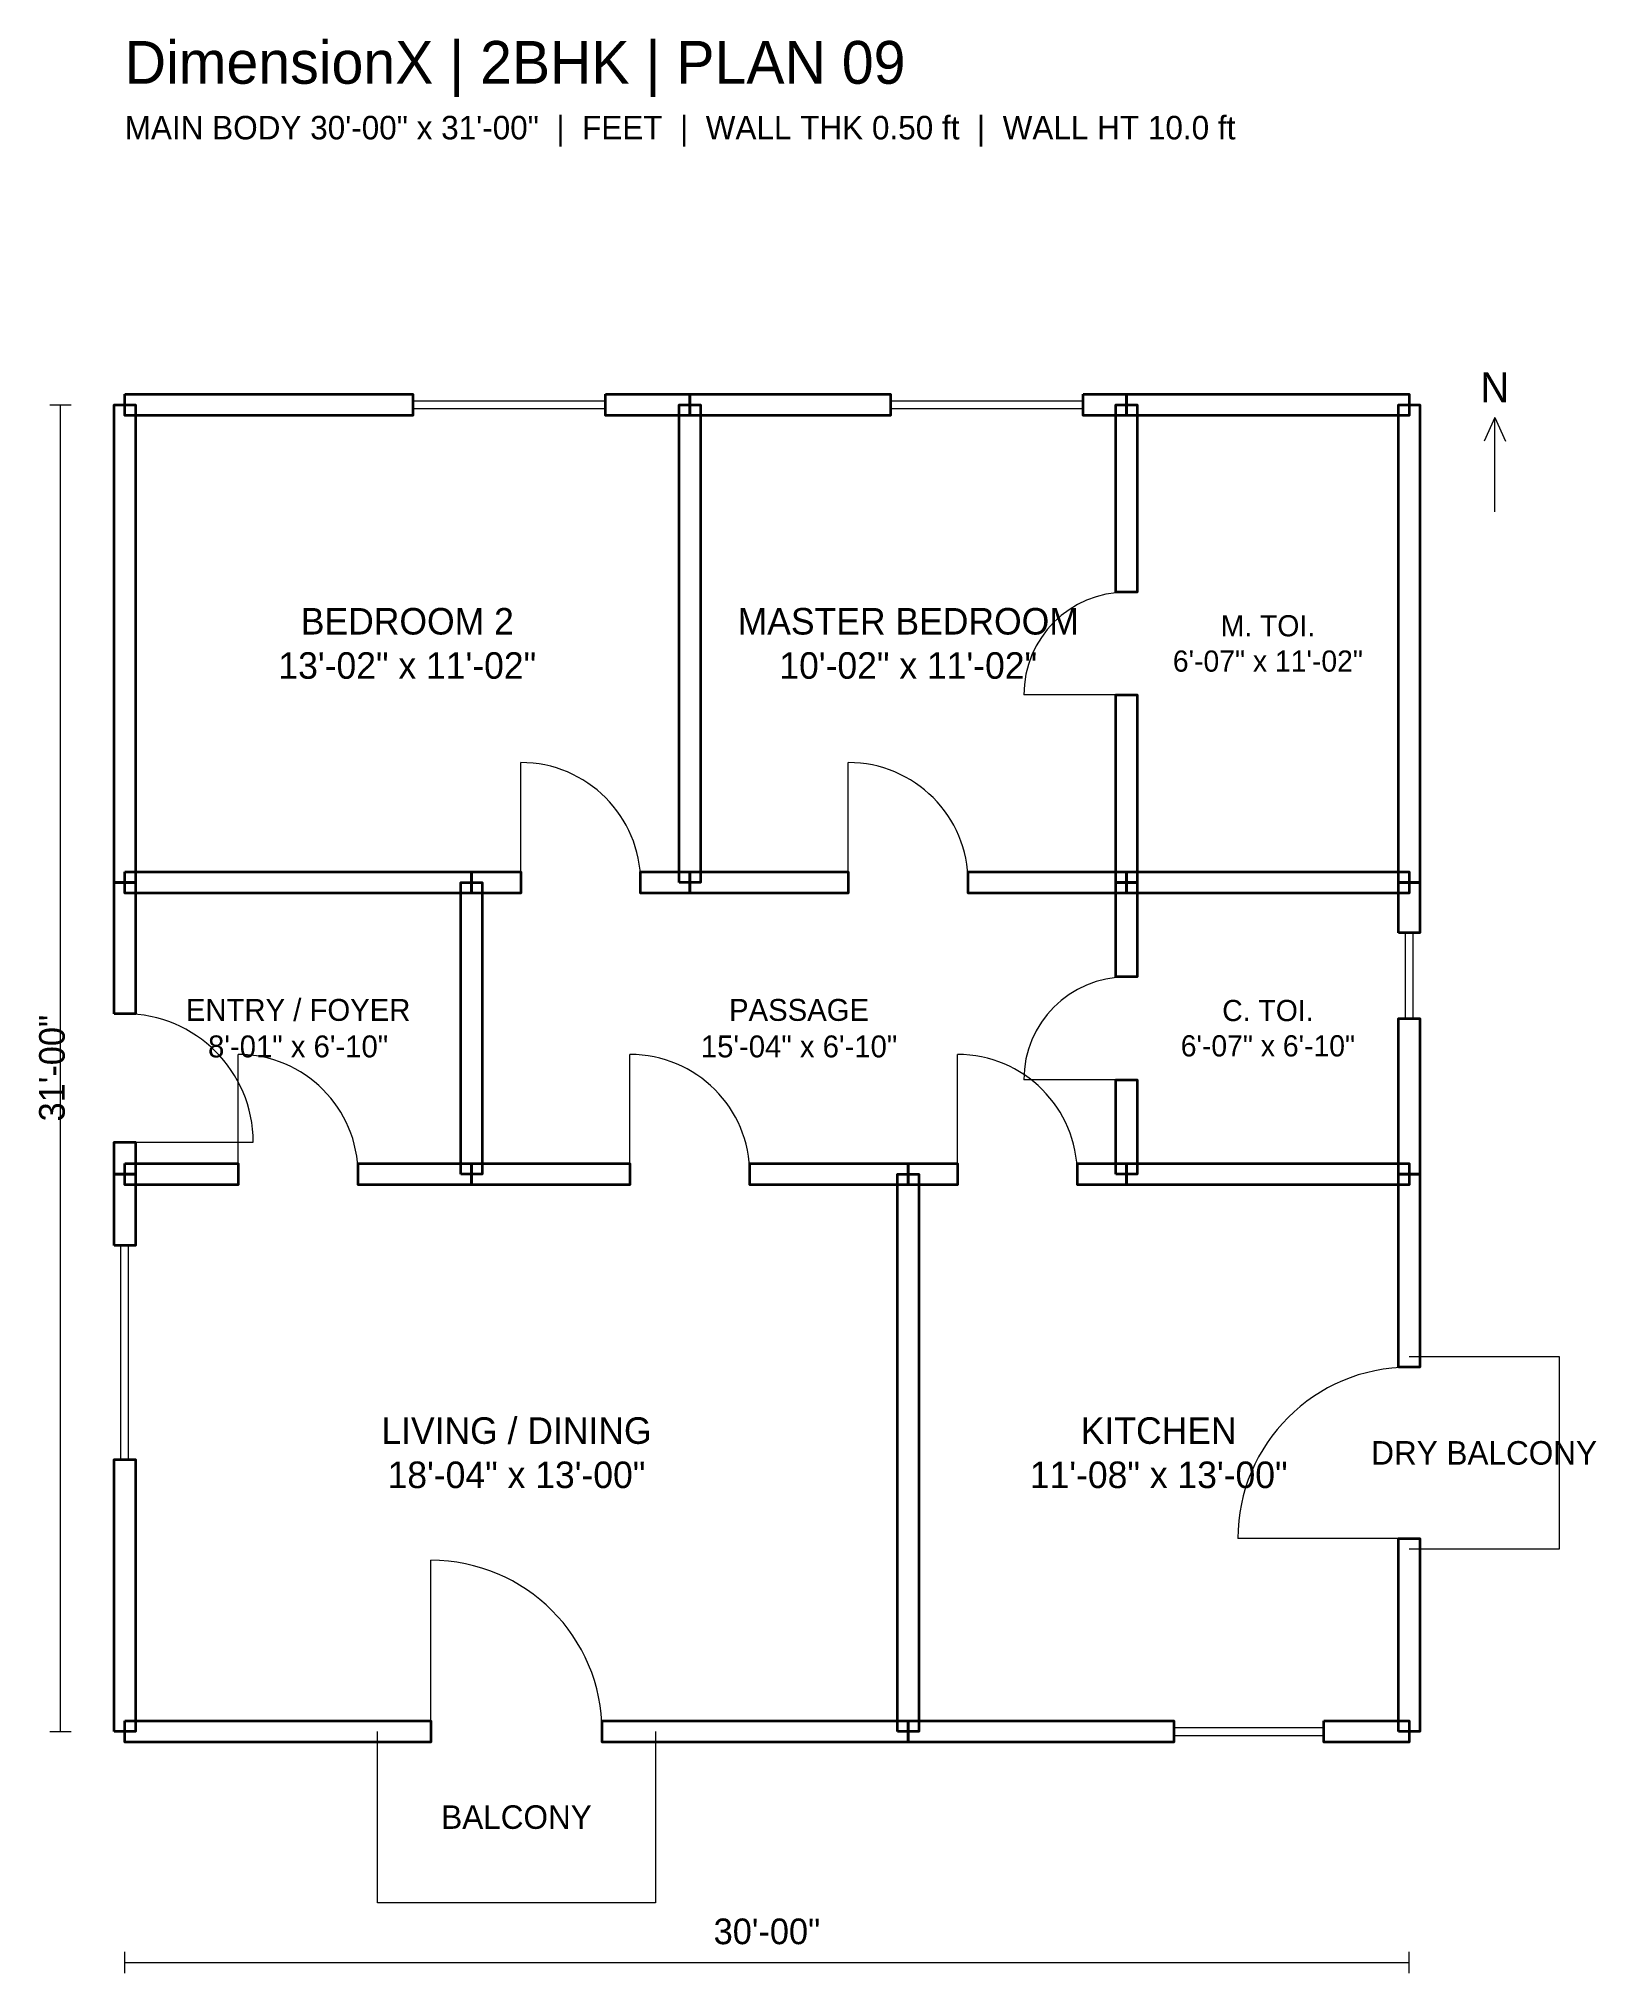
# Model space of a CAD drawing. Header units: feet. Extents: x -2 to 34.4, y -5.7 to 39.6.
import ezdxf
from ezdxf.enums import TextEntityAlignment as Align

# ---------------------------------------------------------------- set-up
doc = ezdxf.new("R2010")
doc.units = ezdxf.units.FT
doc.header["$MEASUREMENT"] = 0
for name, color, linetype, lineweight in [('DX_DIMENSION', 8, 'CONTINUOUS', 9), ('DX_DOOR_SYMBOL', 1, 'CONTINUOUS', 18), ('DX_RAILING', 3, 'CONTINUOUS', 13), ('DX_ROOM_LABEL', 7, 'CONTINUOUS', 13), ('DX_TITLE', 7, 'CONTINUOUS', 18), ('DX_WALL_FACE', 7, 'CONTINUOUS', 35), ('DX_WINDOW_SYMBOL', 4, 'CONTINUOUS', 18)]:
    doc.layers.add(name, color=color, linetype=linetype, lineweight=lineweight)

msp = doc.modelspace()

# ---------------------------------------------------------------- linework, layer by layer
at = {"layer": 'DX_DIMENSION'}
for p, q in [((-1.75, 31), (-1.25, 31)), ((-1.5, 0), (-1.5, 31)), ((32, 30.7), (31.75, 30.15)), ((32, 28.5), (32, 30.7)), ((32, 30.7), (32.25, 30.15)), ((-1.75, 0), (-1.25, 0)), ((0, -5.65), (0, -5.15)), ((0, -5.4), (30, -5.4)), ((30, -5.65), (30, -5.15))]:
    msp.add_line(p, q, dxfattribs=at)
at = {"layer": 'DX_DOOR_SYMBOL'}
for p, q in [((23.4, 24.22), (21, 24.22)), ((9.25, 19.84), (9.25, 22.64)), ((16.9, 19.84), (16.9, 22.64)), ((2.65, 13.02), (2.65, 15.82)), ((11.8, 13.02), (11.8, 15.82)), ((19.45, 13.02), (19.45, 15.82)), ((23.4, 15.23), (21, 15.23)), ((0, 13.7706), (3, 13.7706)), ((30, 4.51), (26, 4.51)), ((7.15, 0), (7.15, 4))]:
    msp.add_line(p, q, dxfattribs=at)
for centre, radius, start, end in [((23.4, 24.22), 2.4, 90, 180), ((9.25, 19.84), 2.8, 0, 90), ((16.9, 19.84), 2.8, 0, 90), ((23.4, 15.23), 2.4, 90, 180), ((0, 13.7706), 3, 0, 90), ((2.65, 13.02), 2.8, 0, 90), ((11.8, 13.02), 2.8, 0, 90), ((19.45, 13.02), 2.8, 0, 90), ((30, 4.51), 4, 90, 180), ((7.15, 0), 4, 0, 90)]:
    msp.add_arc(centre, radius, start, end, dxfattribs=at)
at = {"layer": 'DX_RAILING'}
for p, q in [((30, 8.76), (33.5, 8.76)), ((33.5, 8.76), (33.5, 4.26)), ((33.5, 4.26), (30, 4.26)), ((5.9, -4), (5.9, 0)), ((12.4, 0), (12.4, -4)), ((12.4, -4), (5.9, -4))]:
    msp.add_line(p, q, dxfattribs=at)
at = {"layer": 'DX_WALL_FACE'}
for points in [[(0, 31.25), (6.726, 31.25), (6.726, 30.75), (0, 30.75)], [(11.226, 31.25), (13.2, 31.25), (13.2, 30.75), (11.226, 30.75)], [(13.2, 31.25), (17.886, 31.25), (17.886, 30.75), (13.2, 30.75)], [(22.386, 31.25), (23.4, 31.25), (23.4, 30.75), (22.386, 30.75)], [(23.4, 31.25), (30, 31.25), (30, 30.75), (23.4, 30.75)], [(-0.25, 19.84), (-0.25, 31), (0.25, 31), (0.25, 19.84)], [(12.95, 19.84), (12.95, 31), (13.45, 31), (13.45, 19.84)], [(23.15, 26.62), (23.15, 31), (23.65, 31), (23.65, 26.62)], [(29.75, 19.84), (29.75, 31), (30.25, 31), (30.25, 19.84)], [(23.15, 19.84), (23.15, 24.22), (23.65, 24.22), (23.65, 19.84)], [(0, 20.09), (8.1, 20.09), (8.1, 19.59), (0, 19.59)], [(8.1, 20.09), (9.25, 20.09), (9.25, 19.59), (8.1, 19.59)], [(12.05, 20.09), (13.2, 20.09), (13.2, 19.59), (12.05, 19.59)], [(13.2, 20.09), (16.9, 20.09), (16.9, 19.59), (13.2, 19.59)], [(19.7, 20.09), (23.4, 20.09), (23.4, 19.59), (19.7, 19.59)], [(23.4, 20.09), (30, 20.09), (30, 19.59), (23.4, 19.59)], [(-0.25, 16.7706), (-0.25, 19.84), (0.25, 19.84), (0.25, 16.7706)], [(7.85, 13.02), (7.85, 19.84), (8.35, 19.84), (8.35, 13.02)], [(23.15, 17.63), (23.15, 19.84), (23.65, 19.84), (23.65, 17.63)], [(29.75, 18.6576), (29.75, 19.84), (30.25, 19.84), (30.25, 18.6576)], [(29.75, 13.02), (29.75, 16.6576), (30.25, 16.6576), (30.25, 13.02)], [(23.15, 13.02), (23.15, 15.23), (23.65, 15.23), (23.65, 13.02)], [(-0.25, 13.02), (-0.25, 13.7706), (0.25, 13.7706), (0.25, 13.02)], [(0, 13.27), (2.65, 13.27), (2.65, 12.77), (0, 12.77)], [(5.45, 13.27), (8.1, 13.27), (8.1, 12.77), (5.45, 12.77)], [(8.1, 13.27), (11.8, 13.27), (11.8, 12.77), (8.1, 12.77)], [(14.6, 13.27), (18.3, 13.27), (18.3, 12.77), (14.6, 12.77)], [(18.3, 13.27), (19.45, 13.27), (19.45, 12.77), (18.3, 12.77)], [(22.25, 13.27), (23.4, 13.27), (23.4, 12.77), (22.25, 12.77)], [(23.4, 13.27), (30, 13.27), (30, 12.77), (23.4, 12.77)], [(-0.25, 11.3536), (-0.25, 13.02), (0.25, 13.02), (0.25, 11.3536)], [(18.05, 0), (18.05, 13.02), (18.55, 13.02), (18.55, 0)], [(29.75, 8.51), (29.75, 13.02), (30.25, 13.02), (30.25, 8.51)], [(-0.25, 0), (-0.25, 6.3536), (0.25, 6.3536), (0.25, 0)], [(29.75, 0), (29.75, 4.51), (30.25, 4.51), (30.25, 0)], [(0, 0.25), (7.15, 0.25), (7.15, -0.25), (0, -0.25)], [(11.15, 0.25), (18.3, 0.25), (18.3, -0.25), (11.15, -0.25)], [(18.3, 0.25), (24.506, 0.25), (24.506, -0.25), (18.3, -0.25)], [(28.006, 0.25), (30, 0.25), (30, -0.25), (28.006, -0.25)]]:
    msp.add_lwpolyline(points, close=True, dxfattribs=at)
at = {"layer": 'DX_WINDOW_SYMBOL'}
for p, q in [((6.726, 30.8), (6.726, 31.2)), ((11.226, 30.8), (11.226, 31.2)), ((17.886, 30.8), (17.886, 31.2)), ((22.386, 30.8), (22.386, 31.2)), ((6.726, 31.09), (11.226, 31.09)), ((6.726, 30.91), (11.226, 30.91)), ((17.886, 31.09), (22.386, 31.09)), ((17.886, 30.91), (22.386, 30.91)), ((30.2, 18.6576), (29.8, 18.6576)), ((29.91, 16.6576), (29.91, 18.6576)), ((30.09, 16.6576), (30.09, 18.6576)), ((30.2, 16.6576), (29.8, 16.6576)), ((0.2, 11.3536), (-0.2, 11.3536)), ((-0.09, 6.3536), (-0.09, 11.3536)), ((0.09, 6.3536), (0.09, 11.3536)), ((0.2, 6.3536), (-0.2, 6.3536)), ((24.506, -0.2), (24.506, 0.2)), ((24.506, 0.09), (28.006, 0.09)), ((28.006, -0.2), (28.006, 0.2)), ((24.506, -0.09), (28.006, -0.09))]:
    msp.add_line(p, q, dxfattribs=at)

# ---------------------------------------------------------------- texts
at = {"layer": 'DX_DIMENSION'}
msp.add_text('MAIN BODY 30\'-00" x 31\'-00"  |  FEET  |  WALL THK 0.50 ft  |  WALL HT 10.0 ft', height=0.55, dxfattribs=at).set_placement((0, 37.2))
for s, height, p in [('N', 0.7, (32, 30.85)), ('30\'-00"', 0.6, (15, -5.15))]:
    msp.add_text(s, height=height, dxfattribs=at).set_placement(p, align=Align.BOTTOM_CENTER)
msp.add_text('31\'-00"', height=0.6, rotation=90, dxfattribs=at).set_placement((-1.7, 15.5), align=Align.MIDDLE_CENTER)
at = {"layer": 'DX_ROOM_LABEL'}
for s, p in [('DRY BALCONY', (31.75, 6.51)), ('BALCONY', (9.15, -2))]:
    msp.add_text(s, height=0.55, dxfattribs=at).set_placement(p, align=Align.MIDDLE_CENTER)
at = {"layer": 'DX_ROOM_LABEL', "attachment_point": 5}
for s, insert, char_height, width in [('BEDROOM 2\\P13\'-02" x 11\'-02"', (6.6, 25.42), 0.62, 11.616), ('MASTER BEDROOM\\P10\'-02" x 11\'-02"', (18.3, 25.42), 0.62, 8.976), ('M. TOI.\\P6\'-07" x 11\'-02"', (26.7, 25.42), 0.495, 5.808), ('ENTRY / FOYER\\P8\'-01" x 6\'-10"', (4.05, 16.43), 0.5115, 7.128), ('PASSAGE\\P15\'-04" x 6\'-10"', (15.75, 16.43), 0.5115, 13.464), ('C. TOI.\\P6\'-07" x 6\'-10"', (26.7, 16.43), 0.495, 5.808), ('LIVING / DINING\\P18\'-04" x 13\'-00"', (9.15, 6.51), 0.62, 16.104), ('KITCHEN\\P11\'-08" x 13\'-00"', (24.15, 6.51), 0.62, 10.296)]:
    msp.add_mtext(s, dxfattribs=dict(at, insert=insert, char_height=char_height, width=width))
at = {"layer": 'DX_TITLE'}
msp.add_text('DimensionX | 2BHK | PLAN 09', height=1, dxfattribs=at).set_placement((0, 38.5))

doc.saveas('drawing.dxf')
